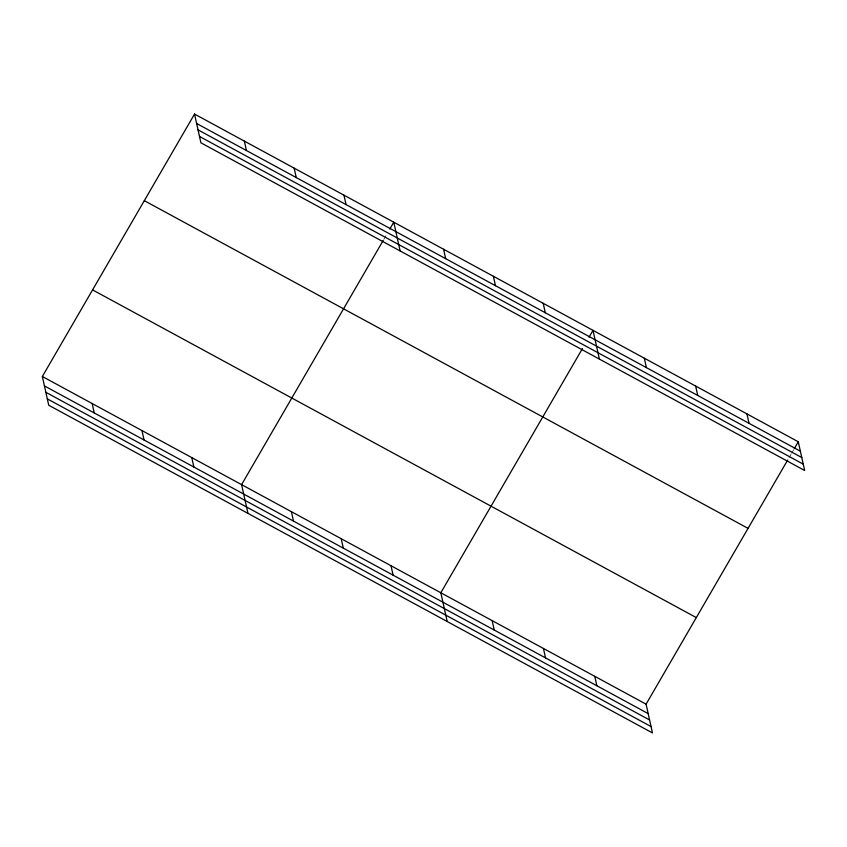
<?xml version="1.0" encoding="UTF-8"?>
<svg xmlns="http://www.w3.org/2000/svg" width="847" height="847" viewBox="0 0 847 847"><rect width="100%" height="100%" fill="white"/><g stroke="black" fill="none" stroke-linecap="round" stroke-linejoin="round"><path stroke-width="0.64" stroke-dasharray="4.24 3.18" d="M383.86 239.299L387.164 233.603M789.023 457.719L791.013 454.299M791.67 453.156L793.65 449.736"/><path stroke-width="1.27" d="M787.71 459.995L646.092 704.185L652.465 732.93L48.724 405.237L42.35 376.502L194.535 114.07L798.276 441.763L804.65 470.498L200.908 142.815L194.535 114.07M383.204 240.442L241.586 484.632L247.959 513.377M389.811 229.05L393.77 222.21L400.144 250.945M582.429 348.583L440.821 592.773L447.195 621.507M589.046 337.191L593.006 330.351L599.38 359.086M794.317 448.603L798.276 441.763M196.631 123.493L800.373 451.186M198.039 129.866L801.781 457.56M199.5 136.441L803.242 464.124M144.318 200.675L748.06 528.369M92.577 289.896L696.308 617.59M42.35 376.502L646.092 704.185M44.436 385.914L648.177 713.608M45.854 392.299L649.596 719.982M47.305 398.863L651.047 726.557M746.959 413.908L749.055 423.331M695.641 386.052L697.727 395.475M644.323 358.207L646.409 367.63M543.202 303.311L545.288 312.734M594.774 676.34L596.86 685.752M493.388 276.281L495.474 285.704M543.456 648.484L545.542 657.907M443.584 249.251L445.67 258.663M492.139 620.629L494.225 630.052M343.967 195.181L346.052 204.593M391.007 565.743L393.103 575.166M294.153 168.14L296.249 177.563M341.203 538.703L343.289 548.125M244.349 141.11L246.435 150.533M291.389 511.673L293.486 521.096M191.771 457.602L193.868 467.025M141.968 430.562L144.054 439.985M92.154 403.532L94.25 412.955"/></g></svg>
